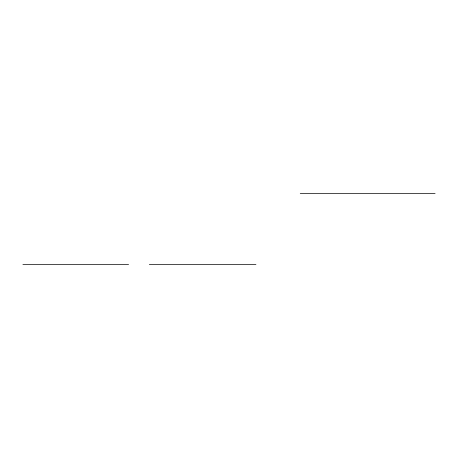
<?xml version="1.0" encoding="UTF-8"?>
<svg xmlns="http://www.w3.org/2000/svg" width="458" height="458" viewBox="0 0 458 458"><rect width="100%" height="100%" fill="white"/><g stroke="black" fill="none" stroke-linecap="round" stroke-linejoin="round"><path stroke-width="0.69" d="M300.253 193.511L435.1 193.511M22.9 264.489L128.595 264.489M149.337 264.489L255.948 264.489"/></g></svg>
